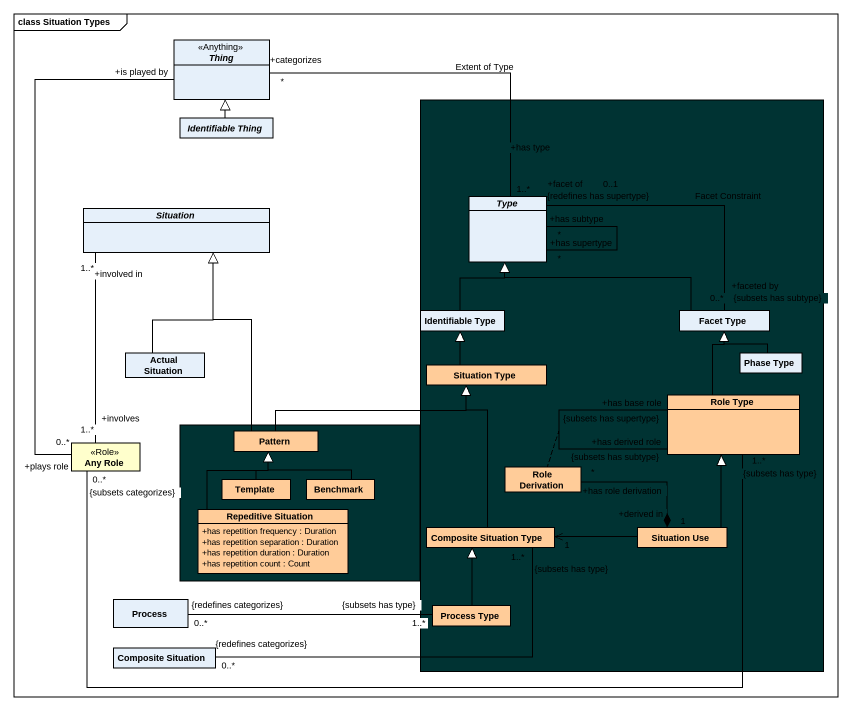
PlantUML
@startuml
mainframe class Situation Types
hide circle
hide empty members
skinparam classAttributeIconSize 0
abstract class Thing <<Anything>>
rectangle " " as rectangle1 #003333 {
  abstract class Type
  class "Identifiable Type" as Identifiable_Type
  class "Facet Type" as Facet_Type
  class "Situation Type" as Situation_Type #FFCC99
  class "Phase Type" as Phase_Type
  class "Role Type" as Role_Type #FFCC99
  class "Role Derivation" as Role_Derivation #FFCC99
  class "Composite Situation Type" as Composite_Situation_Type #FFCC99
  class "Situation Use" as Situation_Use #FFCC99
  class "Process Type" as Process_Type #FFCC99
}
abstract class "Identifiable Thing" as Identifiable_Thing
abstract class Situation
class "Actual Situation" as Actual_Situation
class "Any Role" as Any_Role <<Role>> #FFFFCC
rectangle " " as rectangle2 #003333 {
  class Pattern #FFCC99
  class Template #FFCC99
  class Benchmark #FFCC99
  class "Repeditive Situation" as Repeditive_Situation #FFCC99 {
    +has repetition frequency : Duration
    +has repetition separation : Duration
    +has repetition duration : Duration
    +has repetition count : Count
  }
}
class "Process" as Process_
class "Composite Situation" as Composite_Situation
Identifiable_Thing -up-|> Thing
Situation "+involved in\n1..*" -- "+involves\n1..*" Any_Role
Type "+has type\n1..*" -left- "+categorizes\n*" Thing : Extent of Type
Type "+has subtype\n*" -- "+has supertype\n*" Type
Identifiable_Type -up-|> Type
Facet_Type "+faceted by\n0..*\n{subsets has subtype}" -left- "+facet of\n0..1\n{redefines has supertype}" Type : Facet Constraint
Facet_Type -left-|> Type
Actual_Situation -up-|> Situation
Situation_Type -up-|> Identifiable_Type
Phase_Type -up-|> Facet_Type
Role_Type -up-|> Facet_Type
Role_Type "+has base role\n{subsets has supertype}" -- "+has derived role\n{subsets has subtype}" Role_Type
(Role_Type, Role_Type) .. Role_Derivation
Any_Role "0..*\n+plays role" -up- "+is played by" Thing
Any_Role "0..*\n{subsets categorizes}" -right- "1..*\n{subsets has type}" Role_Type
Pattern -up-|> Situation
Pattern -right-|> Situation_Type
Template -up-|> Pattern
Benchmark -up-|> Pattern
Repeditive_Situation -up-|> Pattern
Composite_Situation_Type -up-|> Situation_Type
Composite_Situation_Type "1..*\n{subsets has type}" -left- "0..*\n{redefines categorizes}" Composite_Situation
Situation_Use -up-|> Role_Type
Situation_Use "1\n+derived in" *-left- "*\n+has role derivation" Role_Derivation
Situation_Use -left-> "1" Composite_Situation_Type
Process_Type -up-|> Composite_Situation_Type
Process_Type "1..*\n{subsets has type}" -left- "0..*\n{redefines categorizes}" Process_
@enduml
